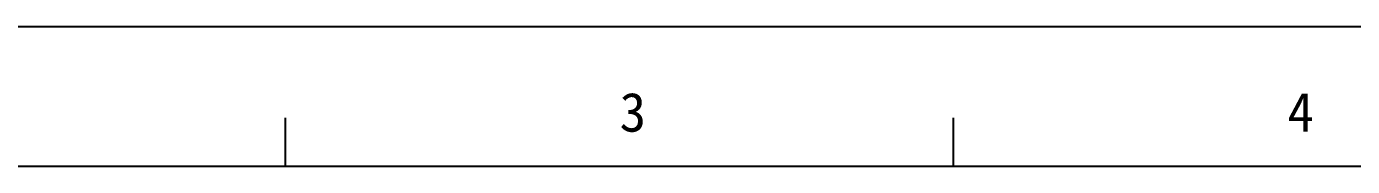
# Model space of a CAD drawing. Header units: millimetres. Extents: x -1946 to -1567, y 579 to 849.
# Drawn here: x -1863.9 to -1774.9, y 839.5 to 848.9 of the extents above; entities that cross this region are included whole.
import ezdxf

# ---------------------------------------------------------------- set-up
doc = ezdxf.new("R2010")
doc.units = ezdxf.units.MM
doc.header["$LTSCALE"] = 16.335
doc.layers.get('0').update_dxf_attribs({"linetype": 'CONTINUOUS'})
doc.styles.add('宝明', font='simhei.ttf')

msp = doc.modelspace()

# ---------------------------------------------------------------- linework, layer by layer
at = {"color": 7, "linetype": 'Continuous'}
for p, q in [((-1946.42075, 848.9086), (-1567.39705, 848.9086)), ((-1846.5406, 839.49367), (-1846.5406, 842.77461)), ((-1801.67371, 839.49367), (-1801.67371, 842.77461)), ((-1577.33922, 839.49367), (-1936.2744, 839.49367))]:
    msp.add_line(p, q, dxfattribs=at)

# ---------------------------------------------------------------- texts
at = {"color": 7, "linetype": 'Continuous', "style": '宝明'}
for s, p in [('3', (-1824.10716, 841.8372)), ('4', (-1779.24026, 841.8372))]:
    msp.add_text(s, height=2.62475, dxfattribs=at).set_placement(p)

doc.saveas('drawing.dxf')
